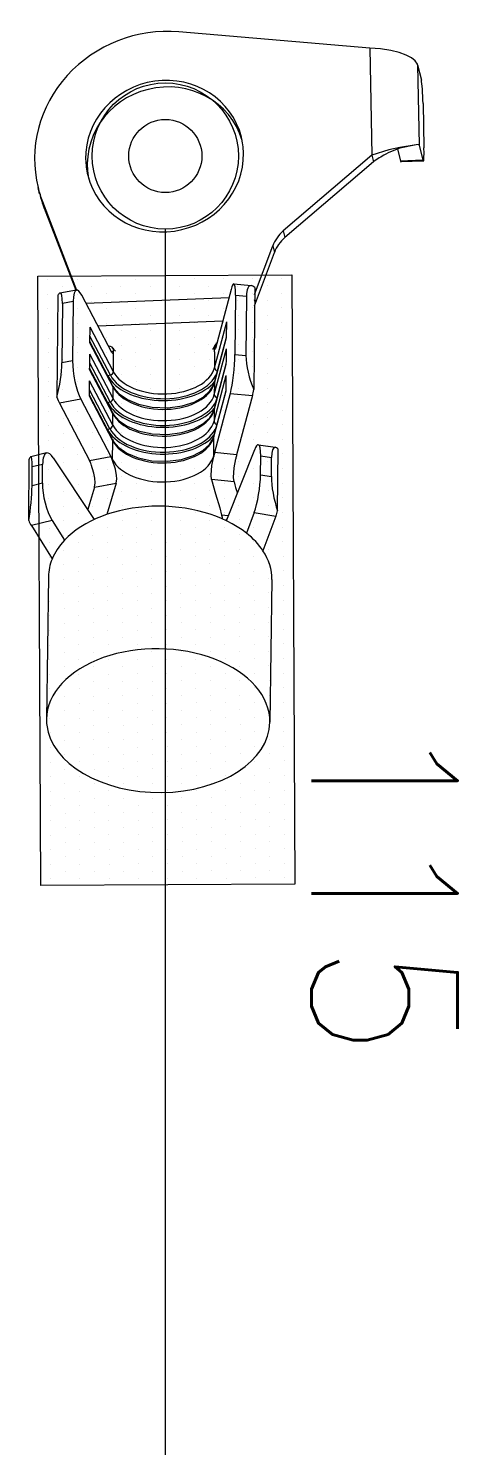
# Model space of a CAD drawing. Header units: inches. Extents: x 47316 to 59086, y 3141 to 11743.
# Drawn here: x 52992.84 to 53007.53, y 9769.46 to 9817.94 of the extents above; entities that cross this region are included whole.
import ezdxf

# ---------------------------------------------------------------- set-up
doc = ezdxf.new("R2010")
doc.units = ezdxf.units.IN
doc.header["$MEASUREMENT"] = 0
doc.styles.get("Standard").update_dxf_attribs({"font": ''})
doc.styles.get('Standard').set_extended_font_data('SimSun')
doc.linetypes.add('_VH_FELT_TAPE', pattern='A,0.4,-0.7,["FELT",Standard,S=0.3,R=0,X=-0.5,Y=-0.15],-0.7', length=1.8)

msp = doc.modelspace()

# ---------------------------------------------------------------- linework, layer by layer
at = {"color": 0, "lineweight": 15}
for p, q in [((53004.52, 9817.263), (52997.993, 9817.818)), ((53004.52, 9817.263), (53004.591, 9813.603)), ((53004.887, 9817.234), (53004.52, 9817.263)), ((53005.243, 9817.179), (53004.887, 9817.234)), ((53005.524, 9817.11), (53005.243, 9817.179)), ((53005.772, 9817.022), (53005.524, 9817.11)), ((53005.949, 9816.93), (53005.772, 9817.022)), ((53006.078, 9816.825), (53005.949, 9816.93)), ((53006.15, 9816.711), (53006.078, 9816.825)), ((53006.158, 9816.687), (53006.212, 9813.947)), ((53006.158, 9816.687), (53006.287, 9816.167)), ((53006.345, 9815.372), (53006.375, 9813.85)), ((53006.112, 9813.958), (53005.552, 9813.866)), ((53006.112, 9813.958), (53005.554, 9813.838)), ((53006.204, 9813.971), (53006.112, 9813.958)), ((53006.212, 9813.947), (53006.341, 9813.427)), ((53004.591, 9813.603), (53001.563, 9811.009)), ((53005.173, 9813.78), (53004.591, 9813.603)), ((53004.591, 9813.603), (53004.646, 9813.38)), ((53005.178, 9813.696), (53005.049, 9813.628)), ((53005.552, 9813.866), (53005.173, 9813.78)), ((53005.554, 9813.838), (53005.178, 9813.696)), ((53005.475, 9813.814), (53005.578, 9813.397)), ((53004.646, 9813.38), (53001.618, 9810.786)), ((53006.341, 9813.427), (53005.578, 9813.397)), ((53006.354, 9813.399), (53005.591, 9813.37)), ((52993.23, 9812.275), (52993.175, 9812.498)), ((52993.327, 9812.016), (52994.491, 9808.99)), ((52993.382, 9811.793), (52993.327, 9812.016)), ((52993.382, 9811.793), (52994.463, 9808.985)), ((53001.563, 9811.009), (53001.618, 9810.786)), ((53000.582, 9808.84), (53001.203, 9810.498)), ((53000.609, 9808.541), (53001.258, 9810.275)), ((53001.203, 9810.498), (53001.258, 9810.275)), ((52993.169, 9809.467), (53001.859, 9809.508)), ((52993.268, 9788.622), (52993.169, 9809.467)), ((52993.51, 9809.345), (52993.51, 9809.345)), ((52994.011, 9809.097), (52994.011, 9809.097)), ((52994.51, 9809.35), (52994.51, 9809.35)), ((52995.011, 9809.102), (52995.011, 9809.102)), ((52995.51, 9809.354), (52995.51, 9809.354)), ((52996.011, 9809.107), (52996.011, 9809.107)), ((52996.51, 9809.359), (52996.51, 9809.359)), ((52997.011, 9809.112), (52997.011, 9809.112)), ((52997.51, 9809.364), (52997.51, 9809.364)), ((52998.011, 9809.116), (52998.011, 9809.116)), ((52998.51, 9809.369), (52998.51, 9809.369)), ((52999.011, 9809.121), (52999.011, 9809.121)), ((52999.51, 9809.374), (52999.51, 9809.374)), ((52999.874, 9809.201), (53000.465, 9809.141)), ((53000.011, 9809.126), (53000.011, 9809.126)), ((53000.51, 9809.378), (53000.51, 9809.378)), ((53001.011, 9809.131), (53001.011, 9809.131)), ((53001.51, 9809.383), (53001.51, 9809.383)), ((53001.859, 9809.508), (53001.958, 9788.663)), ((52993.512, 9808.845), (52993.512, 9808.845)), ((52993.851, 9808.81), (52993.82, 9805.324)), ((52994.488, 9808.99), (52993.924, 9808.885)), ((52994.373, 9808.601), (52994.009, 9808.533)), ((52994.013, 9808.597), (52994.013, 9808.597)), ((52994.373, 9808.601), (52994.355, 9806.566)), ((52994.512, 9808.85), (52994.512, 9808.85)), ((52995.697, 9806.855), (52994.669, 9808.813)), ((52994.812, 9808.54), (52999.709, 9808.731)), ((52995.013, 9808.602), (52995.013, 9808.602)), ((52995.512, 9808.854), (52995.512, 9808.854)), ((52996.013, 9808.607), (52996.013, 9808.607)), ((52996.512, 9808.859), (52996.512, 9808.859)), ((52997.013, 9808.612), (52997.013, 9808.612)), ((52997.512, 9808.864), (52997.512, 9808.864)), ((52998.013, 9808.616), (52998.013, 9808.616)), ((52998.512, 9808.869), (52998.512, 9808.869)), ((52999.013, 9808.621), (52999.013, 9808.621)), ((52999.784, 9809.013), (52999.247, 9806.994)), ((52999.512, 9808.874), (52999.512, 9808.874)), ((52999.928, 9808.818), (52999.909, 9806.784)), ((52999.928, 9808.818), (53000.305, 9808.779)), ((53000.013, 9808.626), (53000.013, 9808.626)), ((53000.305, 9808.779), (53000.287, 9806.745)), ((53000.512, 9808.878), (53000.512, 9808.878)), ((53000.585, 9809.074), (53000.553, 9805.588)), ((53000.609, 9808.541), (53000.581, 9808.657)), ((53001.013, 9808.631), (53001.013, 9808.631)), ((53001.512, 9808.883), (53001.512, 9808.883)), ((52993.515, 9808.345), (52993.515, 9808.345)), ((52994.009, 9808.533), (52993.99, 9806.499)), ((52994.515, 9808.35), (52994.515, 9808.35)), ((52995.515, 9808.354), (52995.515, 9808.354)), ((52996.016, 9808.107), (52996.016, 9808.107)), ((52996.515, 9808.359), (52996.515, 9808.359)), ((52997.016, 9808.112), (52997.016, 9808.112)), ((52997.515, 9808.364), (52997.515, 9808.364)), ((52998.016, 9808.116), (52998.016, 9808.116)), ((52998.515, 9808.369), (52998.515, 9808.369)), ((52999.016, 9808.121), (52999.016, 9808.121)), ((52999.515, 9808.374), (52999.515, 9808.374)), ((53000.016, 9808.126), (53000.016, 9808.126)), ((53000.515, 9808.378), (53000.515, 9808.378)), ((53000.579, 9808.445), (53000.609, 9808.541)), ((53001.016, 9808.131), (53001.016, 9808.131)), ((53001.515, 9808.383), (53001.515, 9808.383)), ((52993.517, 9807.845), (52993.517, 9807.845)), ((52994.016, 9808.097), (52994.016, 9808.097)), ((52994.517, 9807.85), (52994.517, 9807.85)), ((52994.952, 9807.602), (52994.953, 9807.714)), ((52995.75, 9806.196), (52994.953, 9807.714)), ((52995.016, 9808.102), (52995.016, 9808.102)), ((52995.218, 9807.768), (52999.497, 9807.935)), ((52995.517, 9807.854), (52995.517, 9807.854)), ((52996.517, 9807.859), (52996.517, 9807.859)), ((52997.517, 9807.864), (52997.517, 9807.864)), ((52998.517, 9807.869), (52998.517, 9807.869)), ((52999.018, 9807.621), (52999.018, 9807.621)), ((52999.211, 9806.331), (52999.628, 9807.897)), ((52999.517, 9807.874), (52999.517, 9807.874)), ((52999.624, 9807.48), (52999.627, 9807.785)), ((52999.627, 9807.785), (52999.628, 9807.897)), ((53000.018, 9807.626), (53000.018, 9807.626)), ((53000.517, 9807.878), (53000.517, 9807.878)), ((53001.018, 9807.631), (53001.018, 9807.631)), ((53001.517, 9807.883), (53001.517, 9807.883)), ((52993.519, 9807.345), (52993.519, 9807.345)), ((52994.018, 9807.597), (52994.018, 9807.597)), ((52994.519, 9807.35), (52994.519, 9807.35)), ((52994.948, 9807.185), (52994.949, 9807.297)), ((52995.737, 9805.703), (52994.948, 9807.204)), ((52995.746, 9805.666), (52994.948, 9807.185)), ((52994.949, 9807.297), (52994.952, 9807.602)), ((52995.567, 9806.05), (52994.949, 9807.228)), ((52995.649, 9806.077), (52994.95, 9807.408)), ((52995.018, 9807.602), (52995.018, 9807.602)), ((52995.519, 9807.354), (52995.519, 9807.354)), ((52996.018, 9807.607), (52996.018, 9807.607)), ((52996.519, 9807.359), (52996.519, 9807.359)), ((52997.018, 9807.612), (52997.018, 9807.612)), ((52997.519, 9807.364), (52997.519, 9807.364)), ((52998.018, 9807.616), (52998.018, 9807.616)), ((52998.519, 9807.369), (52998.519, 9807.369)), ((52999.207, 9805.802), (52999.623, 9807.367)), ((52999.209, 9805.822), (52999.623, 9807.378)), ((52999.315, 9806.221), (52999.623, 9807.381)), ((52999.519, 9807.374), (52999.519, 9807.374)), ((52999.623, 9807.367), (52999.624, 9807.48)), ((53000.519, 9807.378), (53000.519, 9807.378)), ((53001.519, 9807.383), (53001.519, 9807.383)), ((52993.522, 9806.845), (52993.522, 9806.845)), ((52994.021, 9807.097), (52994.021, 9807.097)), ((52994.522, 9806.85), (52994.522, 9806.85)), ((52994.941, 9806.381), (52994.944, 9806.687)), ((52994.944, 9806.687), (52994.945, 9806.799)), ((52995.742, 9805.281), (52994.945, 9806.799)), ((52995.021, 9807.102), (52995.021, 9807.102)), ((52995.522, 9806.854), (52995.522, 9806.854)), ((52995.65, 9807.062), (52995.584, 9807.071)), ((52995.711, 9807.031), (52995.65, 9807.062)), ((52995.682, 9806.884), (52995.757, 9806.897)), ((52995.734, 9807.002), (52995.711, 9807.031)), ((52995.75, 9806.196), (52995.755, 9806.745)), ((52995.755, 9806.745), (52995.757, 9806.897)), ((52996.021, 9807.107), (52996.021, 9807.107)), ((52996.522, 9806.859), (52996.522, 9806.859)), ((52997.021, 9807.112), (52997.021, 9807.112)), ((52997.522, 9806.864), (52997.522, 9806.864)), ((52998.021, 9807.116), (52998.021, 9807.116)), ((52998.522, 9806.869), (52998.522, 9806.869)), ((52999.021, 9807.121), (52999.021, 9807.121)), ((52999.203, 9805.416), (52999.62, 9806.982)), ((52999.216, 9806.88), (52999.211, 9806.331)), ((52999.216, 9806.88), (52999.218, 9807.033)), ((52999.218, 9807.033), (52999.256, 9807.029)), ((52999.522, 9806.874), (52999.522, 9806.874)), ((52999.616, 9806.564), (52999.619, 9806.869)), ((52999.619, 9806.869), (52999.62, 9806.982)), ((52999.909, 9806.784), (53000.287, 9806.745)), ((53000.021, 9807.126), (53000.021, 9807.126)), ((53000.522, 9806.878), (53000.522, 9806.878)), ((53001.02, 9807.131), (53001.02, 9807.131)), ((53001.522, 9806.883), (53001.522, 9806.883)), ((52993.524, 9806.345), (52993.524, 9806.345)), ((52994.355, 9806.566), (52993.99, 9806.499)), ((52994.023, 9806.597), (52994.023, 9806.597)), ((52994.524, 9806.35), (52994.524, 9806.35)), ((52994.94, 9806.269), (52994.941, 9806.381)), ((52995.559, 9805.135), (52994.94, 9806.312)), ((52995.729, 9804.788), (52994.94, 9806.289)), ((52995.737, 9804.751), (52994.94, 9806.269)), ((52995.641, 9805.162), (52994.942, 9806.493)), ((52995.023, 9806.602), (52995.023, 9806.602)), ((52995.524, 9806.355), (52995.524, 9806.355)), ((52996.023, 9806.607), (52996.023, 9806.607)), ((52996.524, 9806.359), (52996.524, 9806.359)), ((52997.023, 9806.612), (52997.023, 9806.612)), ((52997.524, 9806.364), (52997.524, 9806.364)), ((52998.023, 9806.616), (52998.023, 9806.616)), ((52998.524, 9806.369), (52998.524, 9806.369)), ((52999.023, 9806.621), (52999.023, 9806.621)), ((52999.198, 9804.886), (52999.615, 9806.452)), ((52999.201, 9804.906), (52999.615, 9806.462)), ((52999.306, 9805.305), (52999.615, 9806.466)), ((52999.524, 9806.374), (52999.524, 9806.374)), ((52999.615, 9806.452), (52999.616, 9806.564)), ((53000.023, 9806.626), (53000.023, 9806.626)), ((53000.524, 9806.378), (53000.524, 9806.378)), ((53001.023, 9806.631), (53001.023, 9806.631)), ((53001.524, 9806.383), (53001.524, 9806.383)), ((52993.527, 9805.845), (52993.527, 9805.845)), ((52994.025, 9806.097), (52994.025, 9806.097)), ((52994.527, 9805.85), (52994.527, 9805.85)), ((52994.933, 9805.466), (52994.935, 9805.771)), ((52994.935, 9805.771), (52994.936, 9805.884)), ((52995.734, 9804.365), (52994.936, 9805.884)), ((52995.025, 9806.102), (52995.025, 9806.102)), ((52995.527, 9805.855), (52995.527, 9805.855)), ((52995.649, 9806.077), (52995.567, 9806.05)), ((52995.567, 9806.027), (52995.567, 9806.05)), ((52996.025, 9806.107), (52996.025, 9806.107)), ((52996.527, 9805.859), (52996.527, 9805.859)), ((52997.025, 9806.112), (52997.025, 9806.112)), ((52997.526, 9805.864), (52997.526, 9805.864)), ((52998.025, 9806.116), (52998.025, 9806.116)), ((52998.526, 9805.869), (52998.526, 9805.869)), ((52999.025, 9806.121), (52999.025, 9806.121)), ((52999.056, 9805.538), (52999.183, 9805.744)), ((52999.183, 9805.744), (52999.209, 9805.822)), ((52999.195, 9804.501), (52999.611, 9806.066)), ((52999.207, 9805.802), (52999.203, 9805.416)), ((52999.526, 9805.874), (52999.526, 9805.874)), ((52999.608, 9805.649), (52999.61, 9805.954)), ((52999.61, 9805.954), (52999.611, 9806.066)), ((53000.025, 9806.126), (53000.025, 9806.126)), ((53000.526, 9805.878), (53000.526, 9805.878)), ((53001.025, 9806.131), (53001.025, 9806.131)), ((53001.526, 9805.883), (53001.526, 9805.883)), ((52993.529, 9805.345), (52993.529, 9805.345)), ((52994.637, 9805.254), (52993.908, 9805.118)), ((52994.028, 9805.597), (52994.028, 9805.597)), ((52994.529, 9805.35), (52994.529, 9805.35)), ((52994.637, 9805.254), (52995.668, 9803.291)), ((52994.932, 9805.354), (52994.933, 9805.466)), ((52995.551, 9804.219), (52994.932, 9805.397)), ((52995.72, 9803.873), (52994.932, 9805.374)), ((52995.729, 9803.836), (52994.932, 9805.354)), ((52995.633, 9804.247), (52994.934, 9805.577)), ((52995.028, 9805.602), (52995.028, 9805.602)), ((52995.529, 9805.355), (52995.529, 9805.355)), ((52995.742, 9805.281), (52995.746, 9805.666)), ((52995.775, 9805.638), (52995.952, 9805.437)), ((52995.952, 9805.437), (52996.23, 9805.244)), ((52996.028, 9805.607), (52996.028, 9805.607)), ((52996.23, 9805.244), (52996.612, 9805.084)), ((52996.529, 9805.359), (52996.529, 9805.359)), ((52997.028, 9805.612), (52997.028, 9805.612)), ((52997.529, 9805.364), (52997.529, 9805.364)), ((52998.028, 9805.616), (52998.028, 9805.616)), ((52998.511, 9805.158), (52998.825, 9805.33)), ((52998.529, 9805.369), (52998.529, 9805.369)), ((52998.825, 9805.33), (52999.056, 9805.538)), ((52999.028, 9805.621), (52999.028, 9805.621)), ((52999.19, 9803.971), (52999.607, 9805.537)), ((52999.193, 9803.991), (52999.607, 9805.547)), ((52999.752, 9805.454), (52999.213, 9803.43)), ((52999.298, 9804.39), (52999.607, 9805.551)), ((52999.529, 9805.374), (52999.529, 9805.374)), ((52999.607, 9805.537), (52999.608, 9805.649)), ((52999.752, 9805.454), (53000.506, 9805.377)), ((53000.506, 9805.377), (52999.968, 9803.353)), ((53000.028, 9805.626), (53000.028, 9805.626)), ((53000.529, 9805.378), (53000.529, 9805.378)), ((53001.028, 9805.631), (53001.028, 9805.631)), ((53001.529, 9805.383), (53001.529, 9805.383)), ((52993.531, 9804.845), (52993.531, 9804.845)), ((52993.908, 9805.118), (52994.939, 9803.156)), ((52994.03, 9805.097), (52994.03, 9805.097)), ((52994.531, 9804.85), (52994.531, 9804.85)), ((52995.03, 9805.102), (52995.03, 9805.102)), ((52995.531, 9804.855), (52995.531, 9804.855)), ((52995.641, 9805.162), (52995.559, 9805.135)), ((52995.559, 9805.111), (52995.559, 9805.135)), ((52995.734, 9804.365), (52995.737, 9804.751)), ((52995.767, 9804.723), (52995.944, 9804.521)), ((52996.03, 9805.107), (52996.03, 9805.107)), ((52996.531, 9804.859), (52996.531, 9804.859)), ((52996.612, 9805.084), (52997.083, 9804.982)), ((52997.03, 9805.112), (52997.03, 9805.112)), ((52997.083, 9804.982), (52997.614, 9804.962)), ((52997.531, 9804.864), (52997.531, 9804.864)), ((52997.614, 9804.962), (52998.102, 9805.027)), ((52998.03, 9805.116), (52998.03, 9805.116)), ((52998.102, 9805.027), (52998.511, 9805.158)), ((52998.531, 9804.869), (52998.531, 9804.869)), ((52999.03, 9805.121), (52999.03, 9805.121)), ((52999.048, 9804.622), (52999.175, 9804.829)), ((52999.175, 9804.829), (52999.201, 9804.906)), ((52999.198, 9804.886), (52999.195, 9804.501)), ((52999.531, 9804.874), (52999.531, 9804.874)), ((53000.03, 9805.126), (53000.03, 9805.126)), ((53000.531, 9804.878), (53000.531, 9804.878)), ((53001.03, 9805.131), (53001.03, 9805.131)), ((53001.531, 9804.883), (53001.531, 9804.883)), ((52993.534, 9804.345), (52993.534, 9804.345)), ((52994.033, 9804.597), (52994.033, 9804.597)), ((52994.534, 9804.35), (52994.534, 9804.35)), ((52995.032, 9804.602), (52995.032, 9804.602)), ((52995.534, 9804.355), (52995.534, 9804.355)), ((52995.633, 9804.247), (52995.551, 9804.219)), ((52995.944, 9804.521), (52996.222, 9804.329)), ((52996.032, 9804.607), (52996.032, 9804.607)), ((52996.222, 9804.329), (52996.603, 9804.169)), ((52996.534, 9804.359), (52996.534, 9804.359)), ((52997.032, 9804.612), (52997.032, 9804.612)), ((52997.534, 9804.364), (52997.534, 9804.364)), ((52998.032, 9804.616), (52998.032, 9804.616)), ((52998.094, 9804.112), (52998.503, 9804.243)), ((52998.503, 9804.243), (52998.817, 9804.414)), ((52998.534, 9804.369), (52998.534, 9804.369)), ((52998.817, 9804.414), (52999.048, 9804.622)), ((52999.032, 9804.621), (52999.032, 9804.621)), ((52999.534, 9804.374), (52999.534, 9804.374)), ((53000.032, 9804.626), (53000.032, 9804.626)), ((53000.534, 9804.378), (53000.534, 9804.378)), ((53001.032, 9804.631), (53001.032, 9804.631)), ((53001.534, 9804.383), (53001.534, 9804.383)), ((52993.536, 9803.845), (52993.536, 9803.845)), ((52994.035, 9804.097), (52994.035, 9804.097)), ((52994.536, 9803.85), (52994.536, 9803.85)), ((52995.035, 9804.102), (52995.035, 9804.102)), ((52995.536, 9803.855), (52995.536, 9803.855)), ((52995.55, 9804.196), (52995.551, 9804.219)), ((52995.723, 9803.185), (52995.729, 9803.836)), ((52995.759, 9803.808), (52995.936, 9803.606)), ((52996.035, 9804.107), (52996.035, 9804.107)), ((52996.536, 9803.859), (52996.536, 9803.859)), ((52996.603, 9804.169), (52997.074, 9804.067)), ((52997.035, 9804.112), (52997.035, 9804.112)), ((52997.074, 9804.067), (52997.606, 9804.046)), ((52997.536, 9803.864), (52997.536, 9803.864)), ((52997.606, 9804.046), (52998.094, 9804.112)), ((52998.035, 9804.116), (52998.035, 9804.116)), ((52998.536, 9803.869), (52998.536, 9803.869)), ((52999.035, 9804.121), (52999.035, 9804.121)), ((52999.04, 9803.707), (52999.167, 9803.913)), ((52999.167, 9803.913), (52999.193, 9803.991)), ((52999.184, 9803.321), (52999.19, 9803.971)), ((52999.536, 9803.874), (52999.536, 9803.874)), ((53000.035, 9804.126), (53000.035, 9804.126)), ((53000.536, 9803.878), (53000.536, 9803.878)), ((53001.035, 9804.131), (53001.035, 9804.131)), ((53001.536, 9803.883), (53001.536, 9803.883)), ((52993.466, 9803.416), (52992.924, 9803.287)), ((52993.538, 9803.345), (52993.538, 9803.345)), ((52994.037, 9803.597), (52994.037, 9803.597)), ((52994.538, 9803.35), (52994.538, 9803.35)), ((52994.939, 9803.156), (52995.668, 9803.291)), ((52995.037, 9803.602), (52995.037, 9803.602)), ((52995.538, 9803.355), (52995.538, 9803.355)), ((52995.723, 9803.185), (52995.668, 9803.291)), ((52995.936, 9803.606), (52996.214, 9803.413)), ((52996.037, 9803.607), (52996.037, 9803.607)), ((52996.214, 9803.413), (52996.595, 9803.253)), ((52996.538, 9803.359), (52996.538, 9803.359)), ((52997.037, 9803.612), (52997.037, 9803.612)), ((52997.538, 9803.364), (52997.538, 9803.364)), ((52998.037, 9803.616), (52998.037, 9803.616)), ((52998.085, 9803.197), (52998.495, 9803.327)), ((52998.495, 9803.327), (52998.809, 9803.499)), ((52998.538, 9803.369), (52998.538, 9803.369)), ((52998.809, 9803.499), (52999.04, 9803.707)), ((52999.037, 9803.621), (52999.037, 9803.621)), ((52999.122, 9802.983), (52999.184, 9803.298)), ((52999.213, 9803.43), (52999.184, 9803.321)), ((52999.184, 9803.321), (52999.184, 9803.298)), ((52999.968, 9803.353), (52999.213, 9803.43)), ((52999.538, 9803.374), (52999.538, 9803.374)), ((53000.575, 9803.518), (52999.646, 9801.178)), ((53000.037, 9803.626), (53000.037, 9803.626)), ((53000.538, 9803.378), (53000.538, 9803.378)), ((53000.71, 9803.7), (53001.289, 9803.613)), ((53000.784, 9802.67), (53000.79, 9803.313)), ((53000.79, 9803.313), (53001.162, 9803.258)), ((53001.037, 9803.631), (53001.037, 9803.631)), ((53001.156, 9802.61), (53001.162, 9803.258)), ((53001.368, 9801.437), (53001.386, 9803.541)), ((53001.538, 9803.383), (53001.538, 9803.383)), ((52992.855, 9801.104), (52992.874, 9803.208)), ((52992.969, 9802.29), (52992.975, 9802.938)), ((52993.33, 9803.022), (52992.975, 9802.938)), ((52993.324, 9802.378), (52993.33, 9803.022)), ((52993.541, 9802.845), (52993.541, 9802.845)), ((52993.693, 9803.249), (52995.097, 9801.141)), ((52994.04, 9803.097), (52994.04, 9803.097)), ((52994.541, 9802.85), (52994.541, 9802.85)), ((52995.086, 9802.724), (52994.994, 9803.027)), ((52995.04, 9803.102), (52995.04, 9803.102)), ((52995.541, 9802.855), (52995.541, 9802.855)), ((52995.723, 9803.185), (52995.723, 9803.162)), ((52995.82, 9802.863), (52995.723, 9803.162)), ((52995.862, 9802.643), (52995.82, 9802.863)), ((52996.04, 9803.107), (52996.04, 9803.107)), ((52996.541, 9802.859), (52996.541, 9802.859)), ((52996.595, 9803.253), (52997.066, 9803.151)), ((52997.04, 9803.112), (52997.04, 9803.112)), ((52997.066, 9803.151), (52997.598, 9803.131)), ((52997.541, 9802.864), (52997.541, 9802.864)), ((52997.598, 9803.131), (52998.085, 9803.197)), ((52998.04, 9803.116), (52998.04, 9803.116)), ((52998.541, 9802.869), (52998.541, 9802.869)), ((52999.04, 9803.121), (52999.04, 9803.121)), ((52999.094, 9802.657), (52999.122, 9802.983)), ((52999.541, 9802.874), (52999.541, 9802.874)), ((52999.864, 9802.578), (52999.883, 9802.905)), ((52999.883, 9802.905), (52999.939, 9803.221)), ((53000.04, 9803.126), (53000.04, 9803.126)), ((53000.541, 9802.878), (53000.541, 9802.878)), ((53001.04, 9803.131), (53001.04, 9803.131)), ((53001.541, 9802.883), (53001.541, 9802.883)), ((52993.324, 9802.378), (52992.969, 9802.29)), ((52993.543, 9802.345), (52993.543, 9802.345)), ((52994.042, 9802.597), (52994.042, 9802.597)), ((52994.543, 9802.35), (52994.543, 9802.35)), ((52995.042, 9802.602), (52995.042, 9802.602)), ((52995.116, 9802.558), (52995.086, 9802.724)), ((52995.104, 9802.245), (52995.124, 9802.395)), ((52995.104, 9802.245), (52995.848, 9802.382)), ((52995.124, 9802.395), (52995.116, 9802.558)), ((52995.543, 9802.355), (52995.543, 9802.355)), ((52995.848, 9802.382), (52995.687, 9801.845)), ((52995.848, 9802.382), (52995.867, 9802.534)), ((52995.867, 9802.534), (52995.862, 9802.643)), ((52996.042, 9802.607), (52996.042, 9802.607)), ((52996.543, 9802.359), (52996.543, 9802.359)), ((52997.042, 9802.612), (52997.042, 9802.612)), ((52997.543, 9802.364), (52997.543, 9802.364)), ((52998.042, 9802.616), (52998.042, 9802.616)), ((52998.543, 9802.369), (52998.543, 9802.369)), ((52999.042, 9802.621), (52999.042, 9802.621)), ((52999.112, 9802.51), (52999.094, 9802.657)), ((52999.112, 9802.51), (52999.249, 9802.019)), ((52999.883, 9802.431), (52999.112, 9802.51)), ((52999.543, 9802.374), (52999.543, 9802.374)), ((52999.883, 9802.431), (52999.864, 9802.578)), ((53000.042, 9802.626), (53000.042, 9802.626)), ((53000.543, 9802.378), (53000.543, 9802.378)), ((53000.784, 9802.67), (53001.156, 9802.61)), ((53001.042, 9802.631), (53001.042, 9802.631)), ((53001.543, 9802.383), (53001.543, 9802.383)), ((52993.546, 9801.845), (52993.546, 9801.845)), ((52994.044, 9802.097), (52994.044, 9802.097)), ((52994.546, 9801.85), (52994.546, 9801.85)), ((52995.104, 9802.245), (52994.937, 9801.678)), ((52995.044, 9802.102), (52995.044, 9802.102)), ((52995.687, 9801.845), (52995.522, 9801.311)), ((52995.546, 9801.855), (52995.546, 9801.855)), ((52996.044, 9802.107), (52996.044, 9802.107)), ((52996.546, 9801.859), (52996.546, 9801.859)), ((52997.044, 9802.112), (52997.044, 9802.112)), ((52997.546, 9801.864), (52997.546, 9801.864)), ((52998.044, 9802.116), (52998.044, 9802.116)), ((52998.546, 9801.869), (52998.546, 9801.869)), ((52999.044, 9802.121), (52999.044, 9802.121)), ((52999.249, 9802.019), (52999.394, 9801.535)), ((52999.546, 9801.874), (52999.546, 9801.874)), ((53000.044, 9802.126), (53000.044, 9802.126)), ((53000.546, 9801.878), (53000.546, 9801.878)), ((53001.044, 9802.131), (53001.044, 9802.131)), ((53001.546, 9801.883), (53001.546, 9801.883)), ((52993.548, 9801.345), (52993.548, 9801.345)), ((52994.047, 9801.597), (52994.047, 9801.597)), ((52994.548, 9801.35), (52994.548, 9801.35)), ((52994.937, 9801.678), (52994.873, 9801.478)), ((52995.047, 9801.602), (52995.047, 9801.602)), ((52995.548, 9801.355), (52995.548, 9801.355)), ((52996.047, 9801.607), (52996.047, 9801.607)), ((52996.548, 9801.359), (52996.548, 9801.359)), ((52997.047, 9801.612), (52997.047, 9801.612)), ((52997.548, 9801.364), (52997.548, 9801.364)), ((52998.047, 9801.616), (52998.047, 9801.616)), ((52998.548, 9801.369), (52998.548, 9801.369)), ((52999.047, 9801.621), (52999.047, 9801.621)), ((52999.394, 9801.535), (52999.453, 9801.286)), ((52999.548, 9801.374), (52999.548, 9801.374)), ((53000.047, 9801.626), (53000.047, 9801.626)), ((53000.567, 9801.378), (53000.305, 9800.674)), ((53000.548, 9801.378), (53000.548, 9801.378)), ((53000.567, 9801.378), (53001.31, 9801.257)), ((53001.047, 9801.631), (53001.047, 9801.631)), ((53001.548, 9801.383), (53001.548, 9801.383)), ((52993.656, 9801.107), (52992.947, 9800.93)), ((52992.947, 9800.93), (52993.655, 9799.79)), ((52993.55, 9800.845), (52993.55, 9800.845)), ((52993.656, 9801.107), (52994.077, 9800.431)), ((52994.049, 9801.097), (52994.049, 9801.097)), ((52994.55, 9800.85), (52994.55, 9800.85)), ((52995.049, 9801.102), (52995.049, 9801.102)), ((52995.55, 9800.855), (52995.55, 9800.855)), ((52996.049, 9801.107), (52996.049, 9801.107)), ((52996.55, 9800.859), (52996.55, 9800.859)), ((52997.049, 9801.112), (52997.049, 9801.112)), ((52997.55, 9800.864), (52997.55, 9800.864)), ((52998.049, 9801.116), (52998.049, 9801.116)), ((52998.55, 9800.869), (52998.55, 9800.869)), ((52999.049, 9801.121), (52999.049, 9801.121)), ((52999.68, 9801.262), (52999.453, 9801.286)), ((52999.55, 9800.874), (52999.55, 9800.874)), ((52999.646, 9801.178), (52999.615, 9801.1)), ((53000.049, 9801.126), (53000.049, 9801.126)), ((53000.55, 9800.878), (53000.55, 9800.878)), ((53001.31, 9801.257), (53000.869, 9800.072)), ((53001.049, 9801.131), (53001.049, 9801.131)), ((53001.55, 9800.883), (53001.55, 9800.883)), ((52994.052, 9800.597), (52994.052, 9800.597)), ((52994.553, 9800.35), (52994.553, 9800.35)), ((52995.052, 9800.602), (52995.052, 9800.602)), ((52995.553, 9800.355), (52995.553, 9800.355)), ((52996.052, 9800.607), (52996.052, 9800.607)), ((52996.553, 9800.359), (52996.553, 9800.359)), ((52997.052, 9800.612), (52997.052, 9800.612)), ((52997.553, 9800.364), (52997.553, 9800.364)), ((52998.052, 9800.617), (52998.052, 9800.617)), ((52998.553, 9800.369), (52998.553, 9800.369)), ((52999.052, 9800.621), (52999.052, 9800.621)), ((52999.553, 9800.374), (52999.553, 9800.374)), ((53000.052, 9800.626), (53000.052, 9800.626)), ((53000.553, 9800.378), (53000.553, 9800.378)), ((53001.052, 9800.631), (53001.052, 9800.631)), ((53001.553, 9800.383), (53001.553, 9800.383)), ((52993.553, 9800.345), (52993.553, 9800.345)), ((52994.054, 9800.097), (52994.054, 9800.097)), ((52995.054, 9800.102), (52995.054, 9800.102)), ((52996.054, 9800.107), (52996.054, 9800.107)), ((52997.054, 9800.112), (52997.054, 9800.112)), ((52997.555, 9799.864), (52997.555, 9799.864)), ((52998.054, 9800.117), (52998.054, 9800.117)), ((52998.555, 9799.869), (52998.555, 9799.869)), ((52999.054, 9800.121), (52999.054, 9800.121)), ((52999.555, 9799.874), (52999.555, 9799.874)), ((53000.054, 9800.126), (53000.054, 9800.126)), ((53000.555, 9799.878), (53000.555, 9799.878)), ((53001.054, 9800.131), (53001.054, 9800.131)), ((53001.555, 9799.883), (53001.555, 9799.883)), ((52993.555, 9799.845), (52993.555, 9799.845)), ((52994.056, 9799.597), (52994.056, 9799.597)), ((52994.555, 9799.85), (52994.555, 9799.85)), ((52995.056, 9799.602), (52995.056, 9799.602)), ((52995.555, 9799.855), (52995.555, 9799.855)), ((52996.056, 9799.607), (52996.056, 9799.607)), ((52996.555, 9799.859), (52996.555, 9799.859)), ((52997.056, 9799.612), (52997.056, 9799.612)), ((52998.056, 9799.617), (52998.056, 9799.617)), ((52999.056, 9799.621), (52999.056, 9799.621)), ((53000.056, 9799.626), (53000.056, 9799.626)), ((53000.557, 9799.378), (53000.557, 9799.378)), ((53001.056, 9799.631), (53001.056, 9799.631)), ((53001.557, 9799.383), (53001.557, 9799.383)), ((52993.532, 9799.193), (52993.461, 9794.316)), ((52993.558, 9799.345), (52993.558, 9799.345)), ((52994.059, 9799.097), (52994.059, 9799.097)), ((52994.558, 9799.35), (52994.558, 9799.35)), ((52995.059, 9799.102), (52995.059, 9799.102)), ((52995.558, 9799.355), (52995.558, 9799.355)), ((52996.059, 9799.107), (52996.059, 9799.107)), ((52996.558, 9799.359), (52996.558, 9799.359)), ((52997.059, 9799.112), (52997.059, 9799.112)), ((52997.558, 9799.364), (52997.558, 9799.364)), ((52998.059, 9799.117), (52998.059, 9799.117)), ((52998.558, 9799.369), (52998.558, 9799.369)), ((52999.059, 9799.121), (52999.059, 9799.121)), ((52999.557, 9799.374), (52999.557, 9799.374)), ((53000.059, 9799.126), (53000.059, 9799.126)), ((53001.059, 9799.131), (53001.059, 9799.131)), ((53001.175, 9799.083), (53001.104, 9794.205)), ((52993.56, 9798.845), (52993.56, 9798.845)), ((52994.061, 9798.597), (52994.061, 9798.597)), ((52994.56, 9798.85), (52994.56, 9798.85)), ((52995.061, 9798.602), (52995.061, 9798.602)), ((52995.56, 9798.855), (52995.56, 9798.855)), ((52996.061, 9798.607), (52996.061, 9798.607)), ((52996.56, 9798.859), (52996.56, 9798.859)), ((52997.061, 9798.612), (52997.061, 9798.612)), ((52997.56, 9798.864), (52997.56, 9798.864)), ((52998.061, 9798.617), (52998.061, 9798.617)), ((52998.56, 9798.869), (52998.56, 9798.869)), ((52999.061, 9798.621), (52999.061, 9798.621)), ((52999.56, 9798.874), (52999.56, 9798.874)), ((53000.061, 9798.626), (53000.061, 9798.626)), ((53000.56, 9798.878), (53000.56, 9798.878)), ((53001.061, 9798.631), (53001.061, 9798.631)), ((53001.56, 9798.883), (53001.56, 9798.883)), ((52993.562, 9798.345), (52993.562, 9798.345)), ((52994.064, 9798.097), (52994.064, 9798.097)), ((52994.562, 9798.35), (52994.562, 9798.35)), ((52995.064, 9798.102), (52995.064, 9798.102)), ((52995.562, 9798.355), (52995.562, 9798.355)), ((52996.063, 9798.107), (52996.063, 9798.107)), ((52996.562, 9798.359), (52996.562, 9798.359)), ((52997.063, 9798.112), (52997.063, 9798.112)), ((52997.562, 9798.364), (52997.562, 9798.364)), ((52998.063, 9798.117), (52998.063, 9798.117)), ((52998.562, 9798.369), (52998.562, 9798.369)), ((52999.063, 9798.121), (52999.063, 9798.121)), ((52999.562, 9798.374), (52999.562, 9798.374)), ((53000.063, 9798.126), (53000.063, 9798.126)), ((53000.562, 9798.378), (53000.562, 9798.378)), ((53001.063, 9798.131), (53001.063, 9798.131)), ((53001.562, 9798.383), (53001.562, 9798.383)), ((52993.565, 9797.845), (52993.565, 9797.845)), ((52994.066, 9797.597), (52994.066, 9797.597)), ((52994.565, 9797.85), (52994.565, 9797.85)), ((52995.066, 9797.602), (52995.066, 9797.602)), ((52995.565, 9797.855), (52995.565, 9797.855)), ((52996.066, 9797.607), (52996.066, 9797.607)), ((52996.565, 9797.859), (52996.565, 9797.859)), ((52997.066, 9797.612), (52997.066, 9797.612)), ((52997.565, 9797.864), (52997.565, 9797.864)), ((52998.066, 9797.617), (52998.066, 9797.617)), ((52998.565, 9797.869), (52998.565, 9797.869)), ((52999.066, 9797.621), (52999.066, 9797.621)), ((52999.565, 9797.874), (52999.565, 9797.874)), ((53000.066, 9797.626), (53000.066, 9797.626)), ((53000.565, 9797.878), (53000.565, 9797.878)), ((53001.066, 9797.631), (53001.066, 9797.631)), ((53001.565, 9797.883), (53001.565, 9797.883)), ((52993.567, 9797.345), (52993.567, 9797.345)), ((52994.068, 9797.097), (52994.068, 9797.097)), ((52994.567, 9797.35), (52994.567, 9797.35)), ((52995.068, 9797.102), (52995.068, 9797.102)), ((52995.567, 9797.355), (52995.567, 9797.355)), ((52996.068, 9797.107), (52996.068, 9797.107)), ((52996.567, 9797.359), (52996.567, 9797.359)), ((52997.068, 9797.112), (52997.068, 9797.112)), ((52997.567, 9797.364), (52997.567, 9797.364)), ((52998.068, 9797.117), (52998.068, 9797.117)), ((52998.567, 9797.369), (52998.567, 9797.369)), ((52999.068, 9797.121), (52999.068, 9797.121)), ((52999.567, 9797.374), (52999.567, 9797.374)), ((53000.068, 9797.126), (53000.068, 9797.126)), ((53000.567, 9797.378), (53000.567, 9797.378)), ((53001.068, 9797.131), (53001.068, 9797.131)), ((53001.567, 9797.383), (53001.567, 9797.383)), ((52993.569, 9796.845), (52993.569, 9796.845)), ((52994.071, 9796.597), (52994.071, 9796.597)), ((52994.569, 9796.85), (52994.569, 9796.85)), ((52995.071, 9796.602), (52995.071, 9796.602)), ((52995.569, 9796.855), (52995.569, 9796.855)), ((52996.071, 9796.607), (52996.071, 9796.607)), ((52996.569, 9796.859), (52996.569, 9796.859)), ((52997.071, 9796.612), (52997.071, 9796.612)), ((52997.569, 9796.864), (52997.569, 9796.864)), ((52998.071, 9796.617), (52998.071, 9796.617)), ((52998.569, 9796.869), (52998.569, 9796.869)), ((52999.071, 9796.621), (52999.071, 9796.621)), ((52999.569, 9796.874), (52999.569, 9796.874)), ((53000.071, 9796.626), (53000.071, 9796.626)), ((53000.569, 9796.878), (53000.569, 9796.878)), ((53001.071, 9796.631), (53001.071, 9796.631)), ((53001.569, 9796.883), (53001.569, 9796.883)), ((52993.572, 9796.345), (52993.572, 9796.345)), ((52994.073, 9796.097), (52994.073, 9796.097)), ((52994.572, 9796.35), (52994.572, 9796.35)), ((52995.073, 9796.102), (52995.073, 9796.102)), ((52995.572, 9796.355), (52995.572, 9796.355)), ((52996.073, 9796.107), (52996.073, 9796.107)), ((52996.572, 9796.359), (52996.572, 9796.359)), ((52997.073, 9796.112), (52997.073, 9796.112)), ((52997.572, 9796.364), (52997.572, 9796.364)), ((52998.073, 9796.117), (52998.073, 9796.117)), ((52998.572, 9796.369), (52998.572, 9796.369)), ((52999.073, 9796.121), (52999.073, 9796.121)), ((52999.572, 9796.374), (52999.572, 9796.374)), ((53000.073, 9796.126), (53000.073, 9796.126)), ((53000.572, 9796.378), (53000.572, 9796.378)), ((53001.073, 9796.131), (53001.073, 9796.131)), ((53001.572, 9796.383), (53001.572, 9796.383)), ((52993.574, 9795.845), (52993.574, 9795.845)), ((52994.075, 9795.597), (52994.075, 9795.597)), ((52994.574, 9795.85), (52994.574, 9795.85)), ((52995.075, 9795.602), (52995.075, 9795.602)), ((52995.574, 9795.855), (52995.574, 9795.855)), ((52996.075, 9795.607), (52996.075, 9795.607)), ((52996.574, 9795.859), (52996.574, 9795.859)), ((52997.075, 9795.612), (52997.075, 9795.612)), ((52997.574, 9795.864), (52997.574, 9795.864)), ((52998.075, 9795.617), (52998.075, 9795.617)), ((52998.574, 9795.869), (52998.574, 9795.869)), ((52999.075, 9795.621), (52999.075, 9795.621)), ((52999.574, 9795.874), (52999.574, 9795.874)), ((53000.075, 9795.626), (53000.075, 9795.626)), ((53000.574, 9795.878), (53000.574, 9795.878)), ((53001.075, 9795.631), (53001.075, 9795.631)), ((53001.574, 9795.883), (53001.574, 9795.883)), ((52993.577, 9795.345), (52993.577, 9795.345)), ((52994.078, 9795.097), (52994.078, 9795.097)), ((52994.577, 9795.35), (52994.577, 9795.35)), ((52995.078, 9795.102), (52995.078, 9795.102)), ((52995.577, 9795.355), (52995.577, 9795.355)), ((52996.078, 9795.107), (52996.078, 9795.107)), ((52996.577, 9795.359), (52996.577, 9795.359)), ((52997.078, 9795.112), (52997.078, 9795.112)), ((52997.577, 9795.364), (52997.577, 9795.364)), ((52998.078, 9795.117), (52998.078, 9795.117)), ((52998.577, 9795.369), (52998.577, 9795.369)), ((52999.078, 9795.121), (52999.078, 9795.121)), ((52999.577, 9795.374), (52999.577, 9795.374)), ((53000.078, 9795.126), (53000.078, 9795.126)), ((53000.577, 9795.378), (53000.577, 9795.378)), ((53001.078, 9795.131), (53001.078, 9795.131)), ((53001.577, 9795.383), (53001.577, 9795.383)), ((52993.579, 9794.845), (52993.579, 9794.845)), ((52994.08, 9794.597), (52994.08, 9794.597)), ((52994.579, 9794.85), (52994.579, 9794.85)), ((52995.08, 9794.602), (52995.08, 9794.602)), ((52995.579, 9794.855), (52995.579, 9794.855)), ((52996.08, 9794.607), (52996.08, 9794.607)), ((52996.579, 9794.859), (52996.579, 9794.859)), ((52997.08, 9794.612), (52997.08, 9794.612)), ((52997.579, 9794.864), (52997.579, 9794.864)), ((52998.08, 9794.617), (52998.08, 9794.617)), ((52998.579, 9794.869), (52998.579, 9794.869)), ((52999.08, 9794.621), (52999.08, 9794.621)), ((52999.579, 9794.874), (52999.579, 9794.874)), ((53000.08, 9794.626), (53000.08, 9794.626)), ((53000.579, 9794.878), (53000.579, 9794.878)), ((53001.08, 9794.631), (53001.08, 9794.631)), ((53001.579, 9794.883), (53001.579, 9794.883)), ((52993.581, 9794.345), (52993.581, 9794.345)), ((52994.083, 9794.097), (52994.083, 9794.097)), ((52994.581, 9794.35), (52994.581, 9794.35)), ((52995.083, 9794.102), (52995.083, 9794.102)), ((52995.581, 9794.355), (52995.581, 9794.355)), ((52996.083, 9794.107), (52996.083, 9794.107)), ((52996.581, 9794.359), (52996.581, 9794.359)), ((52997.083, 9794.112), (52997.083, 9794.112)), ((52997.581, 9794.364), (52997.581, 9794.364)), ((52998.083, 9794.117), (52998.083, 9794.117)), ((52998.581, 9794.369), (52998.581, 9794.369)), ((52999.083, 9794.121), (52999.083, 9794.121)), ((52999.581, 9794.374), (52999.581, 9794.374)), ((53000.083, 9794.126), (53000.083, 9794.126)), ((53000.581, 9794.379), (53000.581, 9794.379)), ((53001.083, 9794.131), (53001.083, 9794.131)), ((53001.581, 9794.383), (53001.581, 9794.383)), ((52993.584, 9793.845), (52993.584, 9793.845)), ((52994.085, 9793.597), (52994.085, 9793.597)), ((52994.584, 9793.85), (52994.584, 9793.85)), ((52995.085, 9793.602), (52995.085, 9793.602)), ((52995.584, 9793.855), (52995.584, 9793.855)), ((52996.085, 9793.607), (52996.085, 9793.607)), ((52996.584, 9793.859), (52996.584, 9793.859)), ((52997.085, 9793.612), (52997.085, 9793.612)), ((52997.584, 9793.864), (52997.584, 9793.864)), ((52998.085, 9793.617), (52998.085, 9793.617)), ((52998.584, 9793.869), (52998.584, 9793.869)), ((52999.085, 9793.621), (52999.085, 9793.621)), ((52999.584, 9793.874), (52999.584, 9793.874)), ((53000.085, 9793.626), (53000.085, 9793.626)), ((53000.584, 9793.879), (53000.584, 9793.879)), ((53001.085, 9793.631), (53001.085, 9793.631)), ((53001.584, 9793.883), (53001.584, 9793.883)), ((52993.586, 9793.345), (52993.586, 9793.345)), ((52994.087, 9793.097), (52994.087, 9793.097)), ((52994.586, 9793.35), (52994.586, 9793.35)), ((52995.087, 9793.102), (52995.087, 9793.102)), ((52995.586, 9793.355), (52995.586, 9793.355)), ((52996.087, 9793.107), (52996.087, 9793.107)), ((52996.586, 9793.359), (52996.586, 9793.359)), ((52997.087, 9793.112), (52997.087, 9793.112)), ((52997.586, 9793.364), (52997.586, 9793.364)), ((52998.087, 9793.117), (52998.087, 9793.117)), ((52998.586, 9793.369), (52998.586, 9793.369)), ((52999.087, 9793.121), (52999.087, 9793.121)), ((52999.586, 9793.374), (52999.586, 9793.374)), ((53000.087, 9793.126), (53000.087, 9793.126)), ((53000.586, 9793.379), (53000.586, 9793.379)), ((53001.087, 9793.131), (53001.087, 9793.131)), ((53001.586, 9793.383), (53001.586, 9793.383)), ((52993.589, 9792.845), (52993.589, 9792.845)), ((52994.09, 9792.598), (52994.09, 9792.598)), ((52994.589, 9792.85), (52994.589, 9792.85)), ((52995.09, 9792.602), (52995.09, 9792.602)), ((52995.589, 9792.855), (52995.589, 9792.855)), ((52996.09, 9792.607), (52996.09, 9792.607)), ((52996.589, 9792.859), (52996.589, 9792.859)), ((52997.09, 9792.612), (52997.09, 9792.612)), ((52997.589, 9792.864), (52997.589, 9792.864)), ((52998.09, 9792.617), (52998.09, 9792.617)), ((52998.589, 9792.869), (52998.589, 9792.869)), ((52999.09, 9792.621), (52999.09, 9792.621)), ((52999.589, 9792.874), (52999.589, 9792.874)), ((53000.09, 9792.626), (53000.09, 9792.626)), ((53000.589, 9792.879), (53000.589, 9792.879)), ((53001.09, 9792.631), (53001.09, 9792.631)), ((53001.588, 9792.883), (53001.588, 9792.883)), ((52993.591, 9792.345), (52993.591, 9792.345)), ((52994.591, 9792.35), (52994.591, 9792.35)), ((52995.591, 9792.355), (52995.591, 9792.355)), ((52996.092, 9792.107), (52996.092, 9792.107)), ((52996.591, 9792.359), (52996.591, 9792.359)), ((52997.092, 9792.112), (52997.092, 9792.112)), ((52997.591, 9792.364), (52997.591, 9792.364)), ((52998.092, 9792.117), (52998.092, 9792.117)), ((52998.591, 9792.369), (52998.591, 9792.369)), ((52999.092, 9792.121), (52999.092, 9792.121)), ((52999.591, 9792.374), (52999.591, 9792.374)), ((53000.092, 9792.126), (53000.092, 9792.126)), ((53000.591, 9792.379), (53000.591, 9792.379)), ((53001.092, 9792.131), (53001.092, 9792.131)), ((53001.591, 9792.383), (53001.591, 9792.383)), ((52993.593, 9791.845), (52993.593, 9791.845)), ((52994.092, 9792.098), (52994.092, 9792.098)), ((52994.593, 9791.85), (52994.593, 9791.85)), ((52995.092, 9792.102), (52995.092, 9792.102)), ((52995.593, 9791.855), (52995.593, 9791.855)), ((52996.593, 9791.859), (52996.593, 9791.859)), ((52997.593, 9791.864), (52997.593, 9791.864)), ((52998.593, 9791.869), (52998.593, 9791.869)), ((52999.593, 9791.874), (52999.593, 9791.874)), ((53000.094, 9791.626), (53000.094, 9791.626)), ((53000.593, 9791.879), (53000.593, 9791.879)), ((53001.094, 9791.631), (53001.094, 9791.631)), ((53001.593, 9791.883), (53001.593, 9791.883)), ((52993.596, 9791.345), (52993.596, 9791.345)), ((52994.095, 9791.598), (52994.095, 9791.598)), ((52994.596, 9791.35), (52994.596, 9791.35)), ((52995.095, 9791.602), (52995.095, 9791.602)), ((52995.596, 9791.355), (52995.596, 9791.355)), ((52996.095, 9791.607), (52996.095, 9791.607)), ((52996.596, 9791.359), (52996.596, 9791.359)), ((52997.095, 9791.612), (52997.095, 9791.612)), ((52997.596, 9791.364), (52997.596, 9791.364)), ((52998.094, 9791.617), (52998.094, 9791.617)), ((52998.596, 9791.369), (52998.596, 9791.369)), ((52999.094, 9791.621), (52999.094, 9791.621)), ((52999.596, 9791.374), (52999.596, 9791.374)), ((53000.596, 9791.379), (53000.596, 9791.379)), ((53001.596, 9791.383), (53001.596, 9791.383)), ((52993.598, 9790.845), (52993.598, 9790.845)), ((52994.097, 9791.098), (52994.097, 9791.098)), ((52994.598, 9790.85), (52994.598, 9790.85)), ((52995.097, 9791.102), (52995.097, 9791.102)), ((52995.598, 9790.855), (52995.598, 9790.855)), ((52996.097, 9791.107), (52996.097, 9791.107)), ((52996.598, 9790.859), (52996.598, 9790.859)), ((52997.097, 9791.112), (52997.097, 9791.112)), ((52997.598, 9790.864), (52997.598, 9790.864)), ((52998.097, 9791.117), (52998.097, 9791.117)), ((52998.598, 9790.869), (52998.598, 9790.869)), ((52999.097, 9791.121), (52999.097, 9791.121)), ((52999.598, 9790.874), (52999.598, 9790.874)), ((53000.097, 9791.126), (53000.097, 9791.126)), ((53000.598, 9790.879), (53000.598, 9790.879)), ((53001.097, 9791.131), (53001.097, 9791.131)), ((53001.598, 9790.883), (53001.598, 9790.883)), ((52993.601, 9790.345), (52993.601, 9790.345)), ((52994.099, 9790.598), (52994.099, 9790.598)), ((52994.6, 9790.35), (52994.6, 9790.35)), ((52995.099, 9790.602), (52995.099, 9790.602)), ((52995.6, 9790.355), (52995.6, 9790.355)), ((52996.099, 9790.607), (52996.099, 9790.607)), ((52996.6, 9790.359), (52996.6, 9790.359)), ((52997.099, 9790.612), (52997.099, 9790.612)), ((52997.6, 9790.364), (52997.6, 9790.364)), ((52998.099, 9790.617), (52998.099, 9790.617)), ((52998.6, 9790.369), (52998.6, 9790.369)), ((52999.099, 9790.621), (52999.099, 9790.621)), ((52999.6, 9790.374), (52999.6, 9790.374)), ((53000.099, 9790.626), (53000.099, 9790.626)), ((53000.6, 9790.379), (53000.6, 9790.379)), ((53001.099, 9790.631), (53001.099, 9790.631)), ((53001.6, 9790.383), (53001.6, 9790.383)), ((52993.603, 9789.845), (52993.603, 9789.845)), ((52994.102, 9790.098), (52994.102, 9790.098)), ((52994.603, 9789.85), (52994.603, 9789.85)), ((52995.102, 9790.102), (52995.102, 9790.102)), ((52995.603, 9789.855), (52995.603, 9789.855)), ((52996.102, 9790.107), (52996.102, 9790.107)), ((52996.603, 9789.859), (52996.603, 9789.859)), ((52997.102, 9790.112), (52997.102, 9790.112)), ((52997.603, 9789.864), (52997.603, 9789.864)), ((52998.102, 9790.117), (52998.102, 9790.117)), ((52998.603, 9789.869), (52998.603, 9789.869)), ((52999.102, 9790.121), (52999.102, 9790.121)), ((52999.603, 9789.874), (52999.603, 9789.874)), ((53000.102, 9790.126), (53000.102, 9790.126)), ((53000.603, 9789.879), (53000.603, 9789.879)), ((53001.102, 9790.131), (53001.102, 9790.131)), ((53001.603, 9789.883), (53001.603, 9789.883)), ((52993.605, 9789.345), (52993.605, 9789.345)), ((52994.104, 9789.598), (52994.104, 9789.598)), ((52994.605, 9789.35), (52994.605, 9789.35)), ((52995.104, 9789.602), (52995.104, 9789.602)), ((52995.605, 9789.355), (52995.605, 9789.355)), ((52996.104, 9789.607), (52996.104, 9789.607)), ((52996.605, 9789.359), (52996.605, 9789.359)), ((52997.104, 9789.612), (52997.104, 9789.612)), ((52997.605, 9789.364), (52997.605, 9789.364)), ((52998.104, 9789.617), (52998.104, 9789.617)), ((52998.605, 9789.369), (52998.605, 9789.369)), ((52999.104, 9789.621), (52999.104, 9789.621)), ((52999.605, 9789.374), (52999.605, 9789.374)), ((53000.104, 9789.626), (53000.104, 9789.626)), ((53000.605, 9789.379), (53000.605, 9789.379)), ((53001.104, 9789.631), (53001.104, 9789.631)), ((53001.605, 9789.383), (53001.605, 9789.383)), ((52993.608, 9788.845), (52993.608, 9788.845)), ((52994.106, 9789.098), (52994.106, 9789.098)), ((52994.608, 9788.85), (52994.608, 9788.85)), ((52995.106, 9789.102), (52995.106, 9789.102)), ((52995.608, 9788.855), (52995.608, 9788.855)), ((52996.106, 9789.107), (52996.106, 9789.107)), ((52996.608, 9788.859), (52996.608, 9788.859)), ((52997.106, 9789.112), (52997.106, 9789.112)), ((52997.608, 9788.864), (52997.608, 9788.864)), ((52998.106, 9789.117), (52998.106, 9789.117)), ((52998.608, 9788.869), (52998.608, 9788.869)), ((52999.106, 9789.121), (52999.106, 9789.121)), ((52999.608, 9788.874), (52999.608, 9788.874)), ((53000.106, 9789.126), (53000.106, 9789.126)), ((53000.608, 9788.879), (53000.608, 9788.879)), ((53001.106, 9789.131), (53001.106, 9789.131)), ((53001.608, 9788.883), (53001.608, 9788.883)), ((53001.958, 9788.663), (52993.268, 9788.622))]:
    msp.add_line(p, q, dxfattribs=at)
at = {"color": 0, "linetype": '_VH_FELT_TAPE', "lineweight": 15, "ltscale": 5}
msp.add_line((52997.528, 9811.074), (52997.528, 9767.295), dxfattribs=at)
at = {"color": 0, "linetype": 'Continuous', "lineweight": 15}
for radius in [2.5, 1.25]:
    msp.add_circle((52997.528, 9813.574), radius, dxfattribs=at)
at = {"color": 0, "lineweight": 15}
for centre, radius, start, end in [((53008.349, 9807.806), 6.692, 119.5438, 123.5939), ((52999.372, 9807.05), 0.152, 119.6337, 164.8146), ((52995.555, 9806.909), 0.202, 356.6046, 27.4067), ((52996.048, 9807.179), 0.36, 209.3331, 232.4162), ((52998.924, 9807.164), 0.31, 319.0773, 346.0466), ((52999.436, 9807.033), 0.218, 165.0639, 180.1357), ((52996.439, 9806.073), 0.793, 207.7839, 213.2256), ((52996.43, 9805.158), 0.793, 207.7839, 213.2256), ((52996.422, 9804.242), 0.793, 207.7839, 213.2256), ((52994.736, 9802.816), 1.046, 19.3602, 27.0364), ((53000.991, 9802.969), 1.836, 165.4792, 169.6932), ((53001.746, 9802.892), 1.837, 165.4798, 169.6926), ((52994.007, 9802.681), 1.046, 19.3596, 27.0363), ((53005.37, 9803.678), 5.628, 192.8008, 196.9582), ((52999.19, 9802.032), 2.257, 339.9275, 344.715), ((52994.253, 9801.727), 1.53, 204.0429, 211.4049), ((53000.264, 9801.439), 0.825, 190.7251, 199.8528), ((52999.195, 9801.348), 0.482, 329.4022, 339.3412)]:
    msp.add_arc(centre, radius, start, end, dxfattribs=at)
for centre, major_axis, ratio, start_param, end_param in [((52997.503, 9813.57), (4.328, 1.072), 0.953766, 1.228488, 3.14155), ((53004.634, 9816.627), (-1.529, -0.03), 0.293742, 3.20818, 3.261883), ((52997.559, 9813.347), (2.628, 0.651), 0.953766, 0.044484, 3.097116), ((52997.503, 9813.57), (2.628, 0.651), 0.953766, 0.000082, 2.928357), ((53006.299, 9815.558), (-0.025, 0.637), 0.063603, 4.413627, 5.984423), ((52997.503, 9813.57), (2.628, 0.651), 0.953766, 6.06995, 6.283268), ((53004.687, 9813.888), (-1.529, -0.03), 0.293742, 3.20818, 3.261883), ((52997.503, 9813.57), (2.628, 0.651), 0.953766, 2.928357, 3.141675), ((52997.503, 9813.57), (2.628, 0.651), 0.953766, 3.141675, 6.06995), ((53006.329, 9814.036), (-0.025, 0.637), 0.063603, 3.141579, 4.413627), ((53005.566, 9814.006), (-0.025, 0.637), 0.063603, 2.84283, 3.141579), ((53006.329, 9814.036), (-0.025, 0.637), 0.063603, 2.84283, 3.141579), ((52997.503, 9813.57), (4.328, 1.072), 0.953766, 3.14155, 3.260554), ((52997.559, 9813.347), (4.328, 1.072), 0.953766, 3.14155, 3.260554), ((53002.398, 9810.109), (1.237, 0.306), 0.953766, 2.055692, 2.562423), ((53002.453, 9809.886), (1.237, 0.306), 0.953766, 2.055692, 2.562423), ((52999.777, 9808.25), (-0.097, -0.951), 0.121803, 3.141494, 3.793561), ((52999.777, 9808.25), (-0.097, -0.951), 0.121803, 2.222764, 3.141494), ((53000.699, 9808.156), (0.268, -0.982), 0.294262, 3.02864, 3.947448), ((53000.697, 9808.166), (-0.266, 0.972), 0.295612, 5.827859, 6.169395), ((52993.77, 9807.867), (0.166, 1.018), 0.170133, 0.061028, 0.415855), ((52993.772, 9807.885), (-0.163, -1), 0.171539, 2.302752, 3.203259), ((52994.662, 9808.05), (-0.174, 0.94), 0.245574, 0.000053, 0.900449), ((52994.662, 9808.05), (-0.174, 0.94), 0.245574, 5.612837, 6.283238), ((52995.699, 9807.007), (0.035, -0.188), 0.245574, 5.612837, 6.283238), ((52995.699, 9807.007), (0.035, -0.188), 0.245574, 0.000053, 0.900449), ((52999.248, 9807.146), (-0.019, -0.19), 0.121803, 5.364357, 6.283087), ((52999.248, 9807.146), (-0.019, -0.19), 0.121803, 6.283087, 6.935153), ((52999.759, 9806.216), (-0.097, -0.951), 0.121803, 0.651968, 2.222764), ((53000.681, 9806.122), (0.268, -0.982), 0.294262, 3.947448, 5.206016), ((52993.754, 9805.851), (-0.163, -1), 0.171539, 1.044184, 2.302752), ((52994.644, 9806.016), (-0.174, 0.94), 0.245574, 0.900449, 2.471245), ((52995.629, 9806.174), (0.113, 0.059), 0.75961, 4.499734, 5.895997), ((52997.45, 9806.511), (1.784, -0.016), 0.602234, 3.454277, 6.130013), ((52999.337, 9806.319), (0.123, -0.033), 0.788973, 3.341152, 4.737416), ((52997.449, 9806.411), (-1.889, 0.017), 0.602234, 2.91913, 2.98842), ((52997.449, 9806.399), (-1.975, 0.018), 0.602234, 0.312684, 2.688855), ((52997.449, 9806.411), (-1.889, 0.017), 0.602234, 0.312684, 2.91913), ((52995.624, 9805.644), (-0.113, -0.059), 0.75961, 2.754405, 3.141593), ((52997.446, 9805.982), (1.784, -0.016), 0.602234, 3.454277, 6.130013), ((52999.333, 9805.789), (0.123, -0.033), 0.788973, 3.141593, 3.341152), ((52993.915, 9805.881), (-0.174, 0.94), 0.245574, 2.159017, 2.471245), ((52995.621, 9805.258), (0.113, 0.059), 0.75961, 4.499734, 5.895997), ((52997.441, 9805.496), (-1.889, 0.017), 0.602234, 0.312684, 2.91913), ((52997.442, 9805.596), (1.784, -0.016), 0.602234, 3.454277, 6.130013), ((52999.329, 9805.403), (0.123, -0.033), 0.788973, 3.341152, 4.737416), ((52997.441, 9805.496), (-1.889, 0.017), 0.602234, 2.91913, 2.98842), ((53000.513, 9806.139), (0.097, 0.951), 0.121803, 3.793561, 4.105789), ((52997.441, 9805.484), (1.975, -0.018), 0.602234, 3.454277, 3.523568), ((52997.441, 9805.484), (-1.975, 0.018), 0.602234, 0.381975, 2.688855), ((52995.616, 9804.729), (-0.113, -0.059), 0.75961, 2.754405, 3.141593), ((52997.437, 9805.066), (1.784, -0.016), 0.602234, 3.454277, 6.130013), ((52999.324, 9804.874), (0.123, -0.033), 0.788973, 3.141593, 3.341152), ((52995.612, 9804.343), (0.113, 0.059), 0.75961, 4.499734, 5.895997), ((52997.433, 9804.58), (-1.889, 0.017), 0.602234, 0.312684, 2.91913), ((52997.434, 9804.681), (1.784, -0.016), 0.602234, 3.454277, 6.130013), ((52999.321, 9804.488), (0.123, -0.033), 0.788973, 3.341152, 4.737416), ((52997.433, 9804.58), (-1.889, 0.017), 0.602234, 2.91913, 2.98842), ((52997.433, 9804.568), (1.975, -0.018), 0.602234, 3.454277, 3.523568), ((52997.433, 9804.568), (-1.975, 0.018), 0.602234, 0.381975, 2.688855), ((52995.608, 9803.813), (-0.113, -0.059), 0.75961, 2.754405, 3.141593), ((52997.429, 9804.151), (1.784, -0.016), 0.602234, 3.454277, 6.130013), ((52999.316, 9803.958), (0.123, -0.033), 0.788973, 3.141593, 3.341152), ((52992.822, 9802.301), (0.106, 0.986), 0.111878, 0.039471, 0.414959), ((52992.82, 9802.281), (-0.108, -1.007), 0.110808, 2.293686, 3.180581), ((52993.687, 9802.486), (0.22, -0.93), 0.302215, 3.141604, 4.028546), ((52993.687, 9802.486), (0.22, -0.93), 0.302215, 2.45775, 3.141604), ((52997.423, 9803.5), (1.784, -0.016), 0.602234, 3.454277, 6.130013), ((53000.568, 9802.755), (-0.141, -0.945), 0.181014, 3.141509, 3.800622), ((53000.568, 9802.755), (-0.141, -0.945), 0.181014, 2.229826, 3.141509), ((53001.477, 9802.619), (0.209, -0.994), 0.237261, 3.053749, 3.965491), ((53001.475, 9802.631), (-0.207, 0.982), 0.238562, 5.845661, 6.194625), ((52992.814, 9801.626), (-0.108, -1.011), 0.1098, 1.040209, 2.298777), ((52993.681, 9801.843), (0.22, -0.93), 0.302208, 4.028621, 5.549531), ((53000.563, 9802.112), (-0.141, -0.945), 0.181008, 0.70885, 2.229761), ((53001.471, 9801.964), (0.21, -0.998), 0.235095, 3.960599, 5.219167), ((52997.353, 9799.138), (-3.822, 0.055), 0.643057, 3.8392, 5.751875), ((52997.353, 9799.138), (-3.822, 0.055), 0.643057, 5.751875, 6.037308), ((52997.353, 9799.138), (-3.822, 0.055), 0.643057, 3.553767, 3.8392), ((52997.353, 9799.138), (-3.822, 0.055), 0.643057, 3.141545, 3.553767), ((52997.353, 9799.138), (-3.822, 0.055), 0.643057, 6.037308, 6.283185), ((52997.283, 9794.26), (-3.822, 0.055), 0.643057, 3.141545, 6.283138), ((52997.283, 9794.26), (-3.822, 0.055), 0.643057, 6.283138, 6.366334), ((52997.283, 9794.26), (-3.822, 0.055), 0.643057, 0.083148, 3.141545)]:
    msp.add_ellipse(centre, major_axis=major_axis, ratio=ratio, start_param=start_param, end_param=end_param, dxfattribs=at)

# ---------------------------------------------------------------- texts
at = {"color": 7, "linetype": '_VH_FELT_TAPE', "lineweight": 18, "ltscale": 5, "insert": (53007.528, 9794.328), "char_height": 5, "width": 12.85714, "attachment_point": 1, "rotation": 270}
msp.add_mtext('\\Fromans.shx;\\W0.9000000000;\\T1.0000000000;\\o\\l115', dxfattribs=at)

doc.saveas('drawing.dxf')
